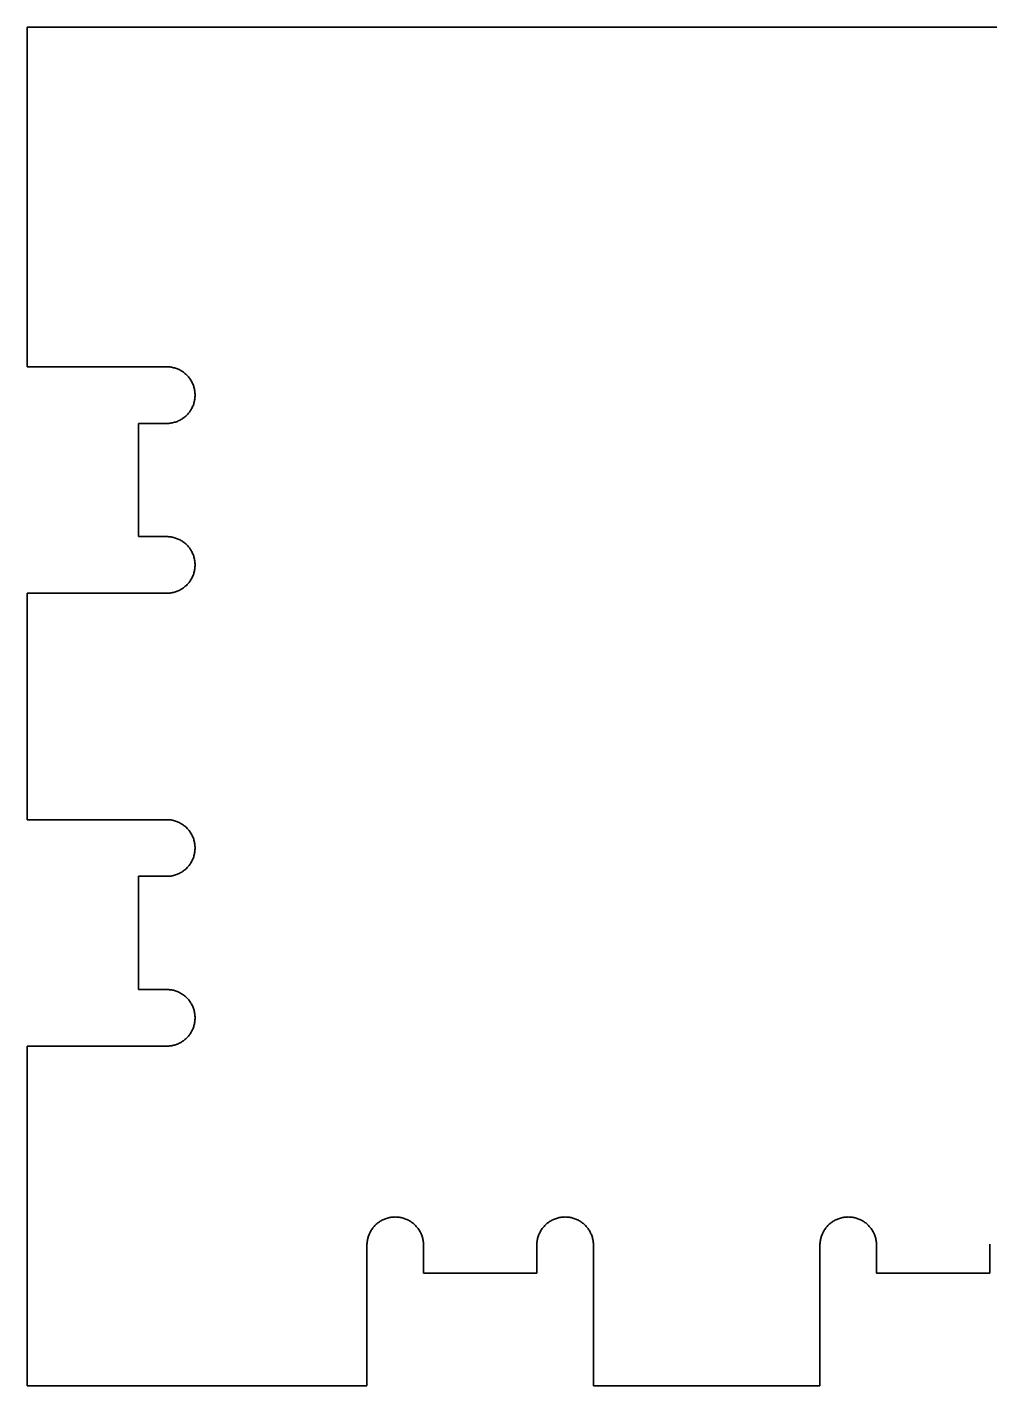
# Model space of a CAD drawing. Header units: millimetres. Extents: x -39.9 to 52, y -17.1 to 47.
# Drawn here: x -30.77 to -13.77, y -17.07 to 6.93 of the extents above; entities that cross this region are included whole.
import ezdxf

# ---------------------------------------------------------------- set-up
doc = ezdxf.new("R2010")
doc.units = ezdxf.units.MM
doc.layers.add('Outline', color=7, linetype='Continuous', true_color=0xffffff)

msp = doc.modelspace()

# ---------------------------------------------------------------- linework, layer by layer
at = {"layer": 'Outline', "color": 18, "lineweight": 35, "true_color": 0x000000}
for p, q in [((1.232, 6.929), (-30.768, 6.929)), ((-30.768, 6.929), (-30.768, 0.929)), ((-30.768, 0.929), (-28.802, 0.929)), ((-28.802, 0.929), (-28.302, 0.929)), ((-28.302, 0.929), (-28.285, 0.929)), ((-28.285, 0.929), (-28.268, 0.928)), ((-28.268, 0.928), (-28.25, 0.927)), ((-28.25, 0.927), (-28.233, 0.924)), ((-28.233, 0.924), (-28.216, 0.922)), ((-28.216, 0.922), (-28.199, 0.918)), ((-28.199, 0.918), (-28.182, 0.914)), ((-28.182, 0.914), (-28.165, 0.91)), ((-28.165, 0.91), (-28.148, 0.905)), ((-28.148, 0.905), (-28.131, 0.899)), ((-28.131, 0.899), (-28.115, 0.893)), ((-28.115, 0.893), (-28.099, 0.886)), ((-28.099, 0.886), (-28.083, 0.879)), ((-28.083, 0.879), (-28.068, 0.871)), ((-28.068, 0.871), (-28.053, 0.862)), ((-28.053, 0.862), (-28.038, 0.853)), ((-28.038, 0.853), (-28.023, 0.844)), ((-28.023, 0.844), (-28.009, 0.834)), ((-28.009, 0.834), (-27.995, 0.823)), ((-27.995, 0.823), (-27.981, 0.812)), ((-27.981, 0.812), (-27.968, 0.801)), ((-27.968, 0.801), (-27.955, 0.789)), ((-27.955, 0.789), (-27.943, 0.776)), ((-27.943, 0.776), (-27.931, 0.764)), ((-27.931, 0.764), (-27.92, 0.75)), ((-27.92, 0.75), (-27.909, 0.737)), ((-27.909, 0.737), (-27.898, 0.723)), ((-27.898, 0.723), (-27.888, 0.709)), ((-27.888, 0.709), (-27.879, 0.694)), ((-27.879, 0.694), (-27.87, 0.679)), ((-27.87, 0.679), (-27.861, 0.664)), ((-27.861, 0.664), (-27.853, 0.648)), ((-27.853, 0.648), (-27.846, 0.632)), ((-27.846, 0.632), (-27.839, 0.616)), ((-27.839, 0.616), (-27.833, 0.6)), ((-27.833, 0.6), (-27.827, 0.584)), ((-27.827, 0.584), (-27.822, 0.567)), ((-27.822, 0.567), (-27.817, 0.55)), ((-27.817, 0.55), (-27.814, 0.533)), ((-27.814, 0.533), (-27.81, 0.516)), ((-27.81, 0.516), (-27.807, 0.499)), ((-27.807, 0.499), (-27.805, 0.481)), ((-27.805, 0.481), (-27.804, 0.464)), ((-27.839, 0.242), (-27.846, 0.226)), ((-27.833, 0.258), (-27.839, 0.242)), ((-27.827, 0.275), (-27.833, 0.258)), ((-27.822, 0.291), (-27.827, 0.275)), ((-27.817, 0.308), (-27.822, 0.291)), ((-27.813, 0.325), (-27.817, 0.308)), ((-27.81, 0.342), (-27.813, 0.325)), ((-27.807, 0.36), (-27.81, 0.342)), ((-27.805, 0.377), (-27.807, 0.36)), ((-27.804, 0.394), (-27.805, 0.377)), ((-27.804, 0.464), (-27.803, 0.447)), ((-27.803, 0.412), (-27.804, 0.394)), ((-27.803, 0.447), (-27.803, 0.429)), ((-27.803, 0.429), (-27.803, 0.412)), ((-28.038, 0.005), (-28.053, -0.004)), ((-28.023, 0.015), (-28.038, 0.005)), ((-28.009, 0.025), (-28.023, 0.015)), ((-27.995, 0.035), (-28.009, 0.025)), ((-27.981, 0.046), (-27.995, 0.035)), ((-27.968, 0.058), (-27.981, 0.046)), ((-27.955, 0.069), (-27.968, 0.058)), ((-27.943, 0.082), (-27.955, 0.069)), ((-27.931, 0.095), (-27.943, 0.082)), ((-27.92, 0.108), (-27.931, 0.095)), ((-27.909, 0.121), (-27.92, 0.108)), ((-27.898, 0.135), (-27.909, 0.121)), ((-27.888, 0.15), (-27.898, 0.135)), ((-27.879, 0.164), (-27.888, 0.15)), ((-27.87, 0.179), (-27.879, 0.164)), ((-27.861, 0.194), (-27.87, 0.179)), ((-27.853, 0.21), (-27.861, 0.194)), ((-27.846, 0.226), (-27.853, 0.21)), ((-28.302, -0.071), (-28.802, -0.071)), ((-28.802, -0.071), (-28.802, -2.071)), ((-28.285, -0.071), (-28.302, -0.071)), ((-28.268, -0.07), (-28.285, -0.071)), ((-28.25, -0.068), (-28.268, -0.07)), ((-28.233, -0.066), (-28.25, -0.068)), ((-28.216, -0.063), (-28.233, -0.066)), ((-28.199, -0.06), (-28.216, -0.063)), ((-28.182, -0.056), (-28.199, -0.06)), ((-28.165, -0.051), (-28.182, -0.056)), ((-28.148, -0.046), (-28.165, -0.051)), ((-28.131, -0.041), (-28.148, -0.046)), ((-28.115, -0.034), (-28.131, -0.041)), ((-28.099, -0.028), (-28.115, -0.034)), ((-28.083, -0.02), (-28.099, -0.028)), ((-28.068, -0.012), (-28.083, -0.02)), ((-28.053, -0.004), (-28.068, -0.012)), ((-28.802, -2.071), (-28.303, -2.071)), ((-28.303, -2.071), (-28.303, -2.071)), ((-28.303, -2.071), (-28.285, -2.071)), ((-28.285, -2.071), (-28.268, -2.072)), ((-28.268, -2.072), (-28.251, -2.074)), ((-28.251, -2.074), (-28.233, -2.076)), ((-28.233, -2.076), (-28.216, -2.079)), ((-28.216, -2.079), (-28.199, -2.082)), ((-28.199, -2.082), (-28.182, -2.086)), ((-28.182, -2.086), (-28.165, -2.09)), ((-28.165, -2.09), (-28.148, -2.096)), ((-28.148, -2.096), (-28.132, -2.101)), ((-28.132, -2.101), (-28.116, -2.107)), ((-28.116, -2.107), (-28.099, -2.114)), ((-28.099, -2.114), (-28.084, -2.122)), ((-28.084, -2.122), (-28.068, -2.13)), ((-28.068, -2.13), (-28.053, -2.138)), ((-28.053, -2.138), (-28.038, -2.147)), ((-28.038, -2.147), (-28.023, -2.157)), ((-28.023, -2.157), (-28.009, -2.167)), ((-28.009, -2.167), (-27.995, -2.177)), ((-27.995, -2.177), (-27.981, -2.188)), ((-27.981, -2.188), (-27.968, -2.199)), ((-27.968, -2.199), (-27.956, -2.211)), ((-27.956, -2.211), (-27.943, -2.224)), ((-27.943, -2.224), (-27.931, -2.236)), ((-27.931, -2.236), (-27.92, -2.25)), ((-27.92, -2.25), (-27.909, -2.263)), ((-27.909, -2.263), (-27.898, -2.277)), ((-27.898, -2.277), (-27.888, -2.291)), ((-27.888, -2.291), (-27.879, -2.306)), ((-27.879, -2.306), (-27.87, -2.321)), ((-27.87, -2.321), (-27.861, -2.336)), ((-27.861, -2.336), (-27.854, -2.352)), ((-27.854, -2.352), (-27.846, -2.368)), ((-27.846, -2.368), (-27.839, -2.384)), ((-27.839, -2.384), (-27.833, -2.4)), ((-27.833, -2.4), (-27.827, -2.416)), ((-27.827, -2.416), (-27.822, -2.433)), ((-27.822, -2.433), (-27.818, -2.45)), ((-27.818, -2.45), (-27.814, -2.467)), ((-27.814, -2.467), (-27.811, -2.484)), ((-27.811, -2.484), (-27.808, -2.501)), ((-27.808, -2.501), (-27.806, -2.519)), ((-27.806, -2.623), (-27.808, -2.641)), ((-27.806, -2.519), (-27.804, -2.536)), ((-27.804, -2.606), (-27.806, -2.623)), ((-27.804, -2.536), (-27.803, -2.554)), ((-27.803, -2.588), (-27.804, -2.606)), ((-27.803, -2.554), (-27.803, -2.571)), ((-27.803, -2.571), (-27.803, -2.588)), ((-27.909, -2.879), (-27.92, -2.892)), ((-27.898, -2.865), (-27.909, -2.879)), ((-27.888, -2.85), (-27.898, -2.865)), ((-27.879, -2.836), (-27.888, -2.85)), ((-27.87, -2.821), (-27.879, -2.836)), ((-27.861, -2.806), (-27.87, -2.821)), ((-27.854, -2.79), (-27.861, -2.806)), ((-27.846, -2.774), (-27.854, -2.79)), ((-27.839, -2.758), (-27.846, -2.774)), ((-27.833, -2.742), (-27.839, -2.758)), ((-27.827, -2.725), (-27.833, -2.742)), ((-27.822, -2.709), (-27.827, -2.725)), ((-27.818, -2.692), (-27.822, -2.709)), ((-27.814, -2.675), (-27.818, -2.692)), ((-27.811, -2.658), (-27.814, -2.675)), ((-27.808, -2.641), (-27.811, -2.658)), ((-28.803, -3.071), (-30.768, -3.071)), ((-30.768, -3.071), (-30.768, -7.071)), ((-28.304, -3.071), (-28.803, -3.071)), ((-28.303, -3.071), (-28.304, -3.071)), ((-28.285, -3.071), (-28.303, -3.071)), ((-28.268, -3.07), (-28.285, -3.071)), ((-28.251, -3.068), (-28.268, -3.07)), ((-28.233, -3.066), (-28.251, -3.068)), ((-28.216, -3.063), (-28.233, -3.066)), ((-28.199, -3.06), (-28.216, -3.063)), ((-28.182, -3.056), (-28.199, -3.06)), ((-28.165, -3.051), (-28.182, -3.056)), ((-28.148, -3.046), (-28.165, -3.051)), ((-28.132, -3.041), (-28.148, -3.046)), ((-28.116, -3.034), (-28.132, -3.041)), ((-28.099, -3.028), (-28.116, -3.034)), ((-28.084, -3.02), (-28.099, -3.028)), ((-28.068, -3.012), (-28.084, -3.02)), ((-28.053, -3.004), (-28.068, -3.012)), ((-28.038, -2.995), (-28.053, -3.004)), ((-28.023, -2.985), (-28.038, -2.995)), ((-28.009, -2.975), (-28.023, -2.985)), ((-27.995, -2.965), (-28.009, -2.975)), ((-27.981, -2.954), (-27.995, -2.965)), ((-27.968, -2.942), (-27.981, -2.954)), ((-27.956, -2.931), (-27.968, -2.942)), ((-27.943, -2.918), (-27.956, -2.931)), ((-27.931, -2.905), (-27.943, -2.918)), ((-27.92, -2.892), (-27.931, -2.905)), ((-30.768, -7.071), (-28.802, -7.071)), ((-28.802, -7.071), (-28.802, -7.071)), ((-28.802, -7.071), (-28.302, -7.071)), ((-28.302, -7.071), (-28.285, -7.071)), ((-28.285, -7.071), (-28.268, -7.072)), ((-28.268, -7.072), (-28.25, -7.074)), ((-28.25, -7.074), (-28.233, -7.076)), ((-28.233, -7.076), (-28.216, -7.079)), ((-28.216, -7.079), (-28.199, -7.082)), ((-28.199, -7.082), (-28.182, -7.086)), ((-28.182, -7.086), (-28.165, -7.09)), ((-28.165, -7.09), (-28.148, -7.095)), ((-28.148, -7.095), (-28.131, -7.101)), ((-28.131, -7.101), (-28.115, -7.107)), ((-28.115, -7.107), (-28.099, -7.114)), ((-28.099, -7.114), (-28.083, -7.122)), ((-28.083, -7.122), (-28.068, -7.13)), ((-28.068, -7.13), (-28.053, -7.138)), ((-28.053, -7.138), (-28.038, -7.147)), ((-28.038, -7.147), (-28.023, -7.156)), ((-28.023, -7.156), (-28.009, -7.166)), ((-28.009, -7.166), (-27.995, -7.177)), ((-27.995, -7.177), (-27.981, -7.188)), ((-27.981, -7.188), (-27.968, -7.199)), ((-27.968, -7.199), (-27.955, -7.211)), ((-27.955, -7.211), (-27.943, -7.224)), ((-27.943, -7.224), (-27.931, -7.236)), ((-27.931, -7.236), (-27.92, -7.25)), ((-27.92, -7.25), (-27.909, -7.263)), ((-27.909, -7.263), (-27.898, -7.277)), ((-27.898, -7.277), (-27.888, -7.291)), ((-27.888, -7.291), (-27.879, -7.306)), ((-27.879, -7.306), (-27.87, -7.321)), ((-27.87, -7.321), (-27.861, -7.336)), ((-27.861, -7.336), (-27.853, -7.352)), ((-27.853, -7.352), (-27.846, -7.368)), ((-27.846, -7.368), (-27.839, -7.384)), ((-27.839, -7.384), (-27.833, -7.4)), ((-27.833, -7.4), (-27.827, -7.416)), ((-27.827, -7.416), (-27.822, -7.433)), ((-27.822, -7.433), (-27.817, -7.45)), ((-27.817, -7.45), (-27.813, -7.467)), ((-27.814, -7.675), (-27.817, -7.692)), ((-27.81, -7.658), (-27.814, -7.675)), ((-27.813, -7.467), (-27.81, -7.484)), ((-27.81, -7.484), (-27.807, -7.501)), ((-27.807, -7.64), (-27.81, -7.658)), ((-27.807, -7.501), (-27.805, -7.519)), ((-27.805, -7.623), (-27.807, -7.64)), ((-27.805, -7.519), (-27.804, -7.536)), ((-27.804, -7.606), (-27.805, -7.623)), ((-27.804, -7.536), (-27.803, -7.553)), ((-27.803, -7.588), (-27.804, -7.606)), ((-27.803, -7.553), (-27.803, -7.571)), ((-27.803, -7.571), (-27.803, -7.588)), ((-27.943, -7.918), (-27.955, -7.93)), ((-27.931, -7.905), (-27.943, -7.918)), ((-27.92, -7.892), (-27.931, -7.905)), ((-27.909, -7.879), (-27.92, -7.892)), ((-27.898, -7.865), (-27.909, -7.879)), ((-27.888, -7.85), (-27.898, -7.865)), ((-27.879, -7.836), (-27.888, -7.85)), ((-27.87, -7.821), (-27.879, -7.836)), ((-27.861, -7.805), (-27.87, -7.821)), ((-27.853, -7.79), (-27.861, -7.805)), ((-27.846, -7.774), (-27.853, -7.79)), ((-27.839, -7.758), (-27.846, -7.774)), ((-27.833, -7.742), (-27.839, -7.758)), ((-27.827, -7.725), (-27.833, -7.742)), ((-27.822, -7.709), (-27.827, -7.725)), ((-27.817, -7.692), (-27.822, -7.709)), ((-28.302, -8.071), (-28.802, -8.071)), ((-28.802, -8.071), (-28.802, -10.071)), ((-28.285, -8.07), (-28.302, -8.071)), ((-28.268, -8.07), (-28.285, -8.07)), ((-28.25, -8.068), (-28.268, -8.07)), ((-28.233, -8.066), (-28.25, -8.068)), ((-28.216, -8.063), (-28.233, -8.066)), ((-28.199, -8.06), (-28.216, -8.063)), ((-28.182, -8.056), (-28.199, -8.06)), ((-28.165, -8.051), (-28.182, -8.056)), ((-28.148, -8.046), (-28.165, -8.051)), ((-28.132, -8.041), (-28.148, -8.046)), ((-28.115, -8.034), (-28.132, -8.041)), ((-28.099, -8.027), (-28.115, -8.034)), ((-28.083, -8.02), (-28.099, -8.027)), ((-28.068, -8.012), (-28.083, -8.02)), ((-28.053, -8.004), (-28.068, -8.012)), ((-28.038, -7.995), (-28.053, -8.004)), ((-28.023, -7.985), (-28.038, -7.995)), ((-28.009, -7.975), (-28.023, -7.985)), ((-27.995, -7.965), (-28.009, -7.975)), ((-27.981, -7.954), (-27.995, -7.965)), ((-27.968, -7.942), (-27.981, -7.954)), ((-27.955, -7.93), (-27.968, -7.942)), ((-28.802, -10.071), (-28.303, -10.071)), ((-28.303, -10.071), (-28.286, -10.071)), ((-28.286, -10.071), (-28.269, -10.072)), ((-28.269, -10.072), (-28.252, -10.074)), ((-28.252, -10.074), (-28.235, -10.076)), ((-28.235, -10.076), (-28.218, -10.078)), ((-28.218, -10.078), (-28.201, -10.081)), ((-28.201, -10.081), (-28.184, -10.085)), ((-28.184, -10.085), (-28.168, -10.089)), ((-28.168, -10.089), (-28.152, -10.094)), ((-28.152, -10.094), (-28.135, -10.1)), ((-28.135, -10.1), (-28.119, -10.106)), ((-28.119, -10.106), (-28.104, -10.112)), ((-28.104, -10.112), (-28.088, -10.119)), ((-28.088, -10.119), (-28.073, -10.127)), ((-28.073, -10.127), (-28.058, -10.135)), ((-28.058, -10.135), (-28.043, -10.144)), ((-28.043, -10.144), (-28.029, -10.153)), ((-28.029, -10.153), (-28.014, -10.162)), ((-28.014, -10.162), (-28.001, -10.173)), ((-28.001, -10.173), (-27.987, -10.183)), ((-27.987, -10.183), (-27.974, -10.194)), ((-27.974, -10.194), (-27.962, -10.205)), ((-27.962, -10.205), (-27.949, -10.217)), ((-27.949, -10.217), (-27.937, -10.23)), ((-27.937, -10.23), (-27.926, -10.242)), ((-27.926, -10.242), (-27.915, -10.255)), ((-27.915, -10.255), (-27.904, -10.269)), ((-27.904, -10.269), (-27.894, -10.283)), ((-27.894, -10.283), (-27.885, -10.297)), ((-27.885, -10.297), (-27.876, -10.311)), ((-27.876, -10.311), (-27.867, -10.326)), ((-27.867, -10.326), (-27.859, -10.341)), ((-27.859, -10.341), (-27.851, -10.356)), ((-27.851, -10.356), (-27.844, -10.372)), ((-27.844, -10.372), (-27.838, -10.387)), ((-27.838, -10.387), (-27.832, -10.403)), ((-27.832, -10.403), (-27.826, -10.42)), ((-27.826, -10.42), (-27.821, -10.436)), ((-27.821, -10.436), (-27.817, -10.453)), ((-27.817, -10.453), (-27.813, -10.469)), ((-27.813, -10.469), (-27.81, -10.486)), ((-27.81, -10.486), (-27.808, -10.503)), ((-27.808, -10.503), (-27.806, -10.52)), ((-27.806, -10.52), (-27.804, -10.537)), ((-27.804, -10.537), (-27.803, -10.554)), ((-27.803, -10.554), (-27.803, -10.571)), ((-27.853, -10.79), (-27.861, -10.806)), ((-27.846, -10.774), (-27.853, -10.79)), ((-27.839, -10.758), (-27.846, -10.774)), ((-27.833, -10.742), (-27.839, -10.758)), ((-27.827, -10.725), (-27.833, -10.742)), ((-27.822, -10.709), (-27.827, -10.725)), ((-27.818, -10.692), (-27.822, -10.709)), ((-27.814, -10.675), (-27.818, -10.692)), ((-27.811, -10.658), (-27.814, -10.675)), ((-27.808, -10.64), (-27.811, -10.658)), ((-27.806, -10.623), (-27.808, -10.64)), ((-27.804, -10.606), (-27.806, -10.623)), ((-27.803, -10.588), (-27.804, -10.606)), ((-27.803, -10.571), (-27.803, -10.588)), ((-28.116, -11.035), (-28.132, -11.041)), ((-28.099, -11.028), (-28.116, -11.035)), ((-28.084, -11.02), (-28.099, -11.028)), ((-28.068, -11.012), (-28.084, -11.02)), ((-28.053, -11.004), (-28.068, -11.012)), ((-28.038, -10.995), (-28.053, -11.004)), ((-28.023, -10.985), (-28.038, -10.995)), ((-28.009, -10.975), (-28.023, -10.985)), ((-27.995, -10.965), (-28.009, -10.975)), ((-27.981, -10.954), (-27.995, -10.965)), ((-27.968, -10.943), (-27.981, -10.954)), ((-27.956, -10.931), (-27.968, -10.943)), ((-27.943, -10.918), (-27.956, -10.931)), ((-27.931, -10.905), (-27.943, -10.918)), ((-27.92, -10.892), (-27.931, -10.905)), ((-27.909, -10.879), (-27.92, -10.892)), ((-27.898, -10.865), (-27.909, -10.879)), ((-27.888, -10.851), (-27.898, -10.865)), ((-27.879, -10.836), (-27.888, -10.851)), ((-27.87, -10.821), (-27.879, -10.836)), ((-27.861, -10.806), (-27.87, -10.821)), ((-28.803, -11.071), (-30.768, -11.071)), ((-30.768, -11.071), (-30.768, -17.071)), ((-28.304, -11.071), (-28.803, -11.071)), ((-28.303, -11.071), (-28.304, -11.071)), ((-28.285, -11.071), (-28.303, -11.071)), ((-28.268, -11.07), (-28.285, -11.071)), ((-28.251, -11.068), (-28.268, -11.07)), ((-28.233, -11.066), (-28.251, -11.068)), ((-28.216, -11.063), (-28.233, -11.066)), ((-28.199, -11.06), (-28.216, -11.063)), ((-28.182, -11.056), (-28.199, -11.06)), ((-28.165, -11.052), (-28.182, -11.056)), ((-28.148, -11.047), (-28.165, -11.052)), ((-28.132, -11.041), (-28.148, -11.047)), ((-24.533, -14.164), (-24.518, -14.155)), ((-24.518, -14.155), (-24.502, -14.147)), ((-24.502, -14.147), (-24.487, -14.139)), ((-24.487, -14.139), (-24.471, -14.132)), ((-24.471, -14.132), (-24.455, -14.125)), ((-24.455, -14.125), (-24.439, -14.119)), ((-24.439, -14.119), (-24.422, -14.113)), ((-24.422, -14.113), (-24.405, -14.108)), ((-24.405, -14.108), (-24.389, -14.103)), ((-24.389, -14.103), (-24.372, -14.099)), ((-24.372, -14.099), (-24.355, -14.096)), ((-24.355, -14.096), (-24.337, -14.093)), ((-24.337, -14.093), (-24.32, -14.091)), ((-24.32, -14.091), (-24.303, -14.09)), ((-24.303, -14.09), (-24.285, -14.089)), ((-24.285, -14.089), (-24.268, -14.088)), ((-24.268, -14.088), (-24.25, -14.089)), ((-24.25, -14.089), (-24.233, -14.09)), ((-24.233, -14.09), (-24.215, -14.091)), ((-24.215, -14.091), (-24.198, -14.093)), ((-24.198, -14.093), (-24.181, -14.096)), ((-24.181, -14.096), (-24.164, -14.099)), ((-24.164, -14.099), (-24.147, -14.103)), ((-24.147, -14.103), (-24.13, -14.108)), ((-24.13, -14.108), (-24.113, -14.113)), ((-24.113, -14.113), (-24.097, -14.119)), ((-24.097, -14.119), (-24.08, -14.125)), ((-24.08, -14.125), (-24.064, -14.132)), ((-24.064, -14.132), (-24.049, -14.139)), ((-24.049, -14.139), (-24.033, -14.147)), ((-24.033, -14.147), (-24.018, -14.155)), ((-24.018, -14.155), (-24.003, -14.164)), ((-21.532, -14.164), (-21.517, -14.155)), ((-21.517, -14.155), (-21.502, -14.147)), ((-21.502, -14.147), (-21.487, -14.139)), ((-21.487, -14.139), (-21.471, -14.132)), ((-21.471, -14.132), (-21.455, -14.125)), ((-21.455, -14.125), (-21.438, -14.119)), ((-21.438, -14.119), (-21.422, -14.113)), ((-21.422, -14.113), (-21.405, -14.108)), ((-21.405, -14.108), (-21.388, -14.103)), ((-21.388, -14.103), (-21.371, -14.099)), ((-21.371, -14.099), (-21.354, -14.096)), ((-21.354, -14.096), (-21.337, -14.093)), ((-21.337, -14.093), (-21.32, -14.091)), ((-21.32, -14.091), (-21.302, -14.09)), ((-21.302, -14.09), (-21.285, -14.089)), ((-21.285, -14.089), (-21.267, -14.088)), ((-21.267, -14.088), (-21.25, -14.089)), ((-21.25, -14.089), (-21.232, -14.09)), ((-21.232, -14.09), (-21.215, -14.091)), ((-21.215, -14.091), (-21.198, -14.093)), ((-21.198, -14.093), (-21.181, -14.096)), ((-21.181, -14.096), (-21.163, -14.099)), ((-21.163, -14.099), (-21.146, -14.103)), ((-21.146, -14.103), (-21.13, -14.108)), ((-21.13, -14.108), (-21.113, -14.113)), ((-21.113, -14.113), (-21.096, -14.119)), ((-21.096, -14.119), (-21.08, -14.125)), ((-21.08, -14.125), (-21.064, -14.132)), ((-21.064, -14.132), (-21.048, -14.139)), ((-21.048, -14.139), (-21.033, -14.147)), ((-21.033, -14.147), (-21.017, -14.156)), ((-21.017, -14.156), (-21.002, -14.165)), ((-16.533, -14.164), (-16.518, -14.155)), ((-16.518, -14.155), (-16.502, -14.147)), ((-16.502, -14.147), (-16.487, -14.139)), ((-16.487, -14.139), (-16.471, -14.132)), ((-16.471, -14.132), (-16.455, -14.125)), ((-16.455, -14.125), (-16.439, -14.119)), ((-16.439, -14.119), (-16.422, -14.113)), ((-16.422, -14.113), (-16.406, -14.108)), ((-16.406, -14.108), (-16.389, -14.103)), ((-16.389, -14.103), (-16.372, -14.099)), ((-16.372, -14.099), (-16.355, -14.096)), ((-16.355, -14.096), (-16.337, -14.093)), ((-16.337, -14.093), (-16.32, -14.091)), ((-16.32, -14.091), (-16.303, -14.09)), ((-16.303, -14.09), (-16.285, -14.089)), ((-16.285, -14.089), (-16.268, -14.088)), ((-16.268, -14.088), (-16.25, -14.089)), ((-16.25, -14.089), (-16.233, -14.09)), ((-16.233, -14.09), (-16.216, -14.091)), ((-16.216, -14.091), (-16.198, -14.093)), ((-16.198, -14.093), (-16.181, -14.096)), ((-16.181, -14.096), (-16.164, -14.099)), ((-16.164, -14.099), (-16.147, -14.103)), ((-16.147, -14.103), (-16.13, -14.108)), ((-16.13, -14.108), (-16.113, -14.113)), ((-16.113, -14.113), (-16.097, -14.119)), ((-16.097, -14.119), (-16.08, -14.125)), ((-16.08, -14.125), (-16.064, -14.132)), ((-16.064, -14.132), (-16.049, -14.139)), ((-16.049, -14.139), (-16.033, -14.147)), ((-16.033, -14.147), (-16.018, -14.155)), ((-16.018, -14.155), (-16.003, -14.164)), ((-24.731, -14.401), (-24.724, -14.385)), ((-24.724, -14.385), (-24.717, -14.369)), ((-24.717, -14.369), (-24.709, -14.354)), ((-24.709, -14.354), (-24.701, -14.338)), ((-24.701, -14.338), (-24.692, -14.323)), ((-24.692, -14.323), (-24.682, -14.309)), ((-24.682, -14.309), (-24.672, -14.295)), ((-24.672, -14.295), (-24.662, -14.281)), ((-24.662, -14.281), (-24.651, -14.267)), ((-24.651, -14.267), (-24.639, -14.254)), ((-24.639, -14.254), (-24.627, -14.241)), ((-24.627, -14.241), (-24.615, -14.229)), ((-24.615, -14.229), (-24.602, -14.217)), ((-24.602, -14.217), (-24.589, -14.205)), ((-24.589, -14.205), (-24.575, -14.194)), ((-24.575, -14.194), (-24.561, -14.184)), ((-24.561, -14.184), (-24.547, -14.174)), ((-24.547, -14.174), (-24.533, -14.164)), ((-24.003, -14.164), (-23.988, -14.174)), ((-23.988, -14.174), (-23.974, -14.184)), ((-23.974, -14.184), (-23.96, -14.194)), ((-23.96, -14.194), (-23.946, -14.205)), ((-23.946, -14.205), (-23.933, -14.217)), ((-23.933, -14.217), (-23.92, -14.229)), ((-23.92, -14.229), (-23.908, -14.241)), ((-23.908, -14.241), (-23.896, -14.254)), ((-23.896, -14.254), (-23.885, -14.267)), ((-23.885, -14.267), (-23.874, -14.281)), ((-23.874, -14.281), (-23.863, -14.295)), ((-23.863, -14.295), (-23.853, -14.309)), ((-23.853, -14.309), (-23.844, -14.323)), ((-23.844, -14.323), (-23.835, -14.338)), ((-23.835, -14.338), (-23.826, -14.354)), ((-23.826, -14.354), (-23.818, -14.369)), ((-23.818, -14.369), (-23.811, -14.385)), ((-23.811, -14.385), (-23.804, -14.401)), ((-21.731, -14.401), (-21.724, -14.385)), ((-21.724, -14.385), (-21.717, -14.369)), ((-21.717, -14.369), (-21.709, -14.354)), ((-21.709, -14.354), (-21.7, -14.338)), ((-21.7, -14.338), (-21.691, -14.323)), ((-21.691, -14.323), (-21.682, -14.309)), ((-21.682, -14.309), (-21.672, -14.294)), ((-21.672, -14.294), (-21.661, -14.281)), ((-21.661, -14.281), (-21.65, -14.267)), ((-21.65, -14.267), (-21.639, -14.254)), ((-21.639, -14.254), (-21.627, -14.241)), ((-21.627, -14.241), (-21.615, -14.229)), ((-21.615, -14.229), (-21.602, -14.217)), ((-21.602, -14.217), (-21.589, -14.205)), ((-21.589, -14.205), (-21.575, -14.194)), ((-21.575, -14.194), (-21.561, -14.184)), ((-21.561, -14.184), (-21.547, -14.174)), ((-21.547, -14.174), (-21.532, -14.164)), ((-21.002, -14.165), (-20.988, -14.174)), ((-20.988, -14.174), (-20.973, -14.184)), ((-20.973, -14.184), (-20.96, -14.195)), ((-20.96, -14.195), (-20.946, -14.206)), ((-20.946, -14.206), (-20.933, -14.217)), ((-20.933, -14.217), (-20.92, -14.229)), ((-20.92, -14.229), (-20.908, -14.241)), ((-20.908, -14.241), (-20.896, -14.254)), ((-20.896, -14.254), (-20.884, -14.267)), ((-20.884, -14.267), (-20.873, -14.281)), ((-20.873, -14.281), (-20.863, -14.295)), ((-20.863, -14.295), (-20.853, -14.309)), ((-20.853, -14.309), (-20.843, -14.324)), ((-20.843, -14.324), (-20.834, -14.339)), ((-20.834, -14.339), (-20.826, -14.354)), ((-20.826, -14.354), (-20.818, -14.369)), ((-20.818, -14.369), (-20.811, -14.385)), ((-20.811, -14.385), (-20.804, -14.401)), ((-16.731, -14.401), (-16.724, -14.385)), ((-16.724, -14.385), (-16.717, -14.369)), ((-16.717, -14.369), (-16.709, -14.354)), ((-16.709, -14.354), (-16.701, -14.338)), ((-16.701, -14.338), (-16.692, -14.323)), ((-16.692, -14.323), (-16.682, -14.309)), ((-16.682, -14.309), (-16.672, -14.295)), ((-16.672, -14.295), (-16.662, -14.281)), ((-16.662, -14.281), (-16.651, -14.267)), ((-16.651, -14.267), (-16.639, -14.254)), ((-16.639, -14.254), (-16.627, -14.241)), ((-16.627, -14.241), (-16.615, -14.229)), ((-16.615, -14.229), (-16.602, -14.217)), ((-16.602, -14.217), (-16.589, -14.205)), ((-16.589, -14.205), (-16.575, -14.194)), ((-16.575, -14.194), (-16.562, -14.184)), ((-16.562, -14.184), (-16.547, -14.174)), ((-16.547, -14.174), (-16.533, -14.164)), ((-16.003, -14.164), (-15.988, -14.174)), ((-15.988, -14.174), (-15.974, -14.184)), ((-15.974, -14.184), (-15.96, -14.194)), ((-15.96, -14.194), (-15.946, -14.205)), ((-15.946, -14.205), (-15.933, -14.217)), ((-15.933, -14.217), (-15.92, -14.229)), ((-15.92, -14.229), (-15.908, -14.241)), ((-15.908, -14.241), (-15.896, -14.254)), ((-15.896, -14.254), (-15.885, -14.267)), ((-15.885, -14.267), (-15.874, -14.281)), ((-15.874, -14.281), (-15.863, -14.295)), ((-15.863, -14.295), (-15.853, -14.309)), ((-15.853, -14.309), (-15.844, -14.323)), ((-15.844, -14.323), (-15.835, -14.338)), ((-15.835, -14.338), (-15.826, -14.354)), ((-15.826, -14.354), (-15.818, -14.369)), ((-15.818, -14.369), (-15.811, -14.385)), ((-15.811, -14.385), (-15.804, -14.401)), ((-24.768, -14.588), (-24.767, -14.571)), ((-24.768, -15.084), (-24.768, -14.588)), ((-24.767, -14.571), (-24.766, -14.553)), ((-24.766, -14.553), (-24.765, -14.536)), ((-24.765, -14.536), (-24.763, -14.519)), ((-24.763, -14.519), (-24.76, -14.502)), ((-24.76, -14.502), (-24.757, -14.484)), ((-24.757, -14.484), (-24.753, -14.467)), ((-24.753, -14.467), (-24.748, -14.451)), ((-24.748, -14.451), (-24.743, -14.434)), ((-24.743, -14.434), (-24.737, -14.417)), ((-24.737, -14.417), (-24.731, -14.401)), ((-23.804, -14.401), (-23.798, -14.417)), ((-23.798, -14.417), (-23.792, -14.434)), ((-23.792, -14.434), (-23.787, -14.451)), ((-23.787, -14.451), (-23.782, -14.467)), ((-23.782, -14.467), (-23.779, -14.484)), ((-23.779, -14.484), (-23.775, -14.502)), ((-23.775, -14.502), (-23.772, -14.519)), ((-23.772, -14.519), (-23.77, -14.536)), ((-23.77, -14.536), (-23.769, -14.553)), ((-23.769, -14.553), (-23.768, -14.571)), ((-23.768, -14.571), (-23.767, -14.588)), ((-23.767, -14.588), (-23.767, -15.084)), ((-21.768, -14.588), (-21.767, -14.571)), ((-21.768, -15.084), (-21.768, -14.588)), ((-21.767, -14.571), (-21.766, -14.553)), ((-21.766, -14.553), (-21.765, -14.536)), ((-21.765, -14.536), (-21.763, -14.519)), ((-21.763, -14.519), (-21.76, -14.501)), ((-21.76, -14.501), (-21.757, -14.484)), ((-21.757, -14.484), (-21.753, -14.467)), ((-21.753, -14.467), (-21.748, -14.451)), ((-21.748, -14.451), (-21.743, -14.434)), ((-21.743, -14.434), (-21.737, -14.417)), ((-21.737, -14.417), (-21.731, -14.401)), ((-20.804, -14.401), (-20.798, -14.418)), ((-20.798, -14.418), (-20.792, -14.434)), ((-20.792, -14.434), (-20.787, -14.451)), ((-20.787, -14.451), (-20.782, -14.468)), ((-20.782, -14.468), (-20.778, -14.485)), ((-20.778, -14.485), (-20.775, -14.502)), ((-20.775, -14.502), (-20.772, -14.519)), ((-20.772, -14.519), (-20.77, -14.536)), ((-20.77, -14.536), (-20.769, -14.554)), ((-20.769, -14.554), (-20.768, -14.571)), ((-20.768, -14.571), (-20.767, -14.589)), ((-20.767, -14.589), (-20.768, -14.59)), ((-20.768, -14.59), (-20.768, -15.084)), ((-16.768, -14.588), (-16.767, -14.571)), ((-16.768, -15.084), (-16.768, -14.588)), ((-16.767, -14.571), (-16.766, -14.553)), ((-16.766, -14.553), (-16.765, -14.536)), ((-16.765, -14.536), (-16.763, -14.519)), ((-16.763, -14.519), (-16.76, -14.502)), ((-16.76, -14.502), (-16.757, -14.484)), ((-16.757, -14.484), (-16.753, -14.467)), ((-16.753, -14.467), (-16.748, -14.451)), ((-16.748, -14.451), (-16.743, -14.434)), ((-16.743, -14.434), (-16.737, -14.417)), ((-16.737, -14.417), (-16.731, -14.401)), ((-15.804, -14.401), (-15.798, -14.417)), ((-15.798, -14.417), (-15.792, -14.434)), ((-15.792, -14.434), (-15.787, -14.451)), ((-15.787, -14.451), (-15.783, -14.467)), ((-15.783, -14.467), (-15.779, -14.484)), ((-15.779, -14.484), (-15.775, -14.502)), ((-15.775, -14.502), (-15.772, -14.519)), ((-15.772, -14.519), (-15.77, -14.536)), ((-15.77, -14.536), (-15.769, -14.553)), ((-15.769, -14.553), (-15.768, -14.571)), ((-15.768, -14.571), (-15.768, -14.588)), ((-15.768, -14.588), (-15.768, -15.084)), ((-13.768, -14.588), (-13.767, -14.571)), ((-13.768, -15.084), (-13.768, -14.588)), ((-24.768, -15.089), (-24.768, -15.084)), ((-24.768, -17.071), (-24.768, -15.089)), ((-23.767, -15.084), (-21.768, -15.084)), ((-20.768, -15.084), (-20.767, -15.084)), ((-20.767, -15.084), (-20.767, -17.071)), ((-16.768, -17.071), (-16.768, -15.084)), ((-15.768, -15.084), (-13.768, -15.084)), ((-30.768, -17.071), (-24.768, -17.071)), ((-20.767, -17.071), (-16.768, -17.071))]:
    msp.add_line(p, q, dxfattribs=at)

doc.saveas('drawing.dxf')
